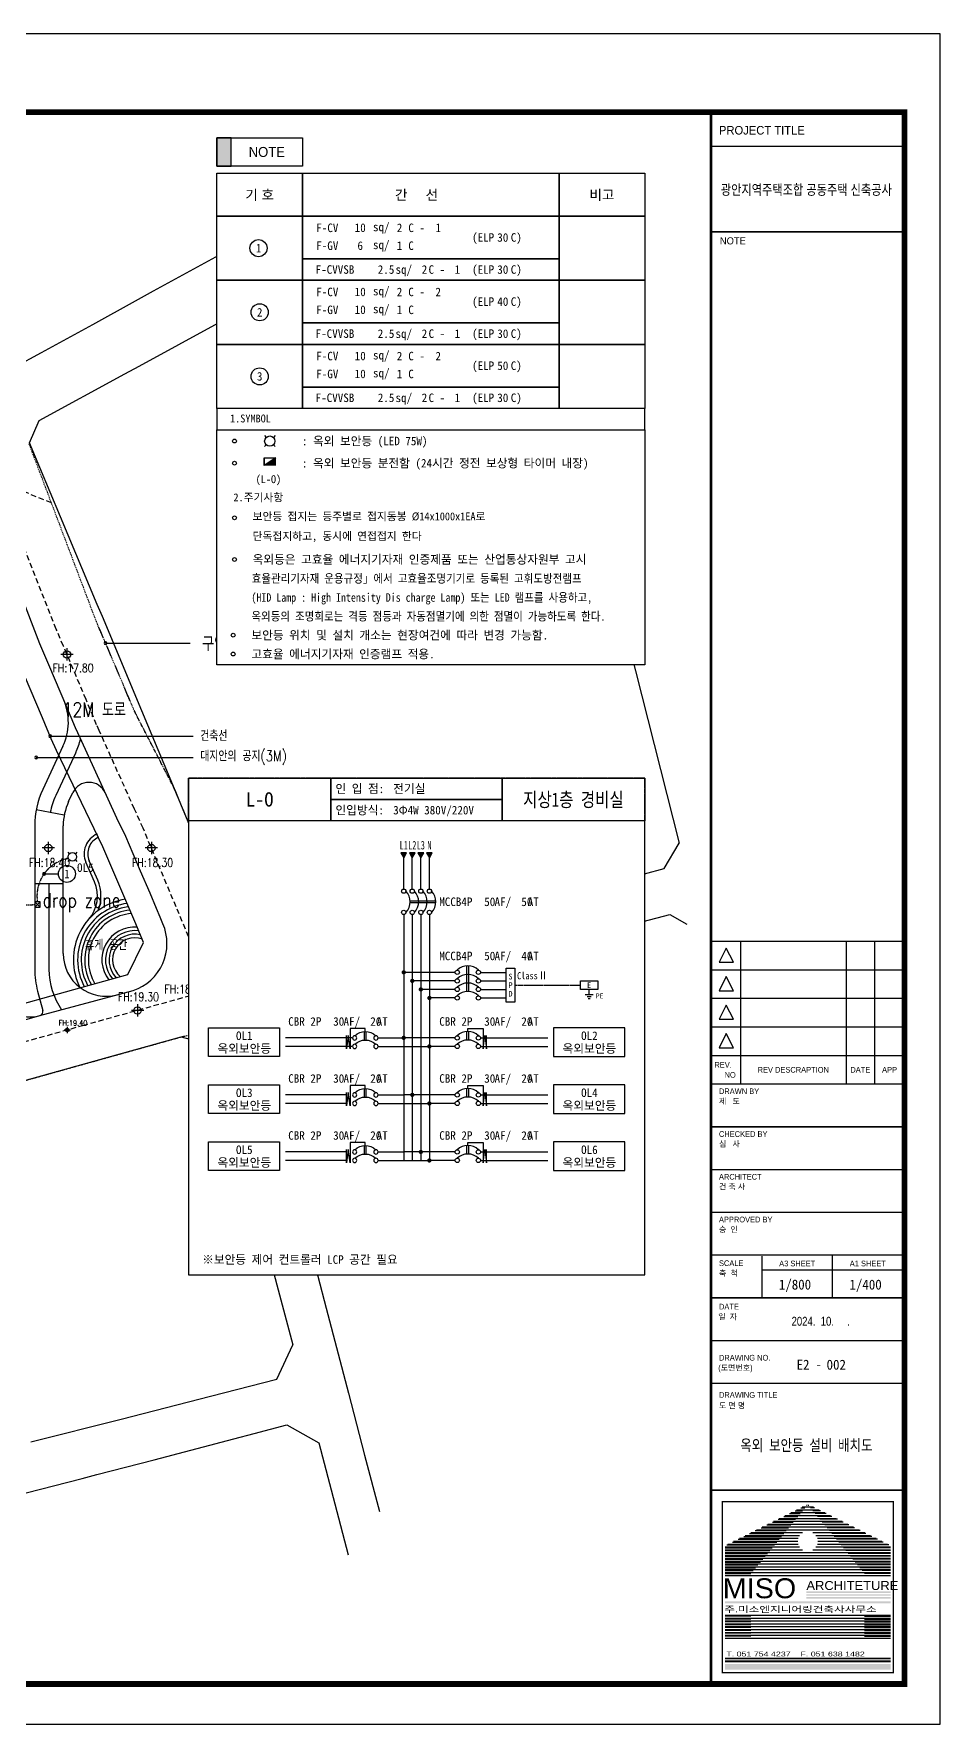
# Model space of a CAD drawing. Header units: millimetres. Extents: x 1145859089 to 1147511753, y -1047484727 to -1047247487.
# Drawn here: x 1146393049 to 1146520155, y -1047484727 to -1047247487 of the extents above; entities that cross this region are included whole.
import ezdxf
from ezdxf.enums import TextEntityAlignment as Align
from ezdxf.xclip import XClip

# ---------------------------------------------------------------- set-up
doc = ezdxf.new("R2010")
doc.units = ezdxf.units.MM
doc.header["$LTSCALE"] = 100
doc.header["$MEASUREMENT"] = 0
doc.header["$XCLIPFRAME"] = 2
doc.set_wipeout_variables(frame=1)
for name, pattern in [('CENTERX2', [4, 2.5, -0.5, 0.5, -0.5]), ('DASHEDX2', [1.5, 1, -0.5]), ('단지배치도$0$HID', [2.3, 1.5, -0.8]), ('단지배치도$0$PHANTOM', [2.5, 1.25, -0.25, 0.25, -0.25, 0.25, -0.25])]:
    doc.linetypes.add(name, pattern=pattern)
doc.layers.get('0').update_dxf_attribs({"linetype": 'CONTINUOUS'})
doc.layers.get('Defpoints').update_dxf_attribs({"linetype": 'CONTINUOUS'})
for name, color, linetype in [('0-BLOCK', 2, 'CONTINUOUS'), ('0-T(틀)', 161, 'CONTINUOUS'), ('01-전등등기구', 2, 'CONTINUOUS'), ('1-DONUT', 7, 'CONTINUOUS'), ('1-PNL', 7, 'CONTINUOUS'), ('1-결선도', 7, 'CONTINUOUS'), ('1-부하이름', 7, 'CONTINUOUS'), ('1-전등', 2, 'CONTINUOUS'), ('1-차단기', 7, 'CONTINUOUS'), ('L-지중매입', 3, 'CENTERX2'), ('NOTE', 7, 'CONTINUOUS'), ('SHEET', 7, 'CONTINUOUS'), ('SHEET$0$9', 9, 'CONTINUOUS'), ('SHEET$0$BDR', 4, 'CONTINUOUS'), ('SHEET$0$sheet', 3, 'CONTINUOUS'), ('SHEET$0$TEXT2-제목', 2, 'CONTINUOUS'), ('TEXT', 7, 'CONTINUOUS'), ('TEXT-기호', 2, 'CONTINUOUS'), ('XREF', 135, 'CONTINUOUS'), ('단지배치도$0$S240910', 33, 'CONTINUOUS'), ('단지배치도$0$W240910', 135, 'CONTINUOUS'), ('옥외외등', 2, 'CONTINUOUS')]:
    doc.layers.add(name, color=color, linetype=linetype)
doc.styles.add('SHEET$0$HGTXT', font='Expo M.ttf', dxfattribs={"width": 0.8})
doc.styles.add('SHEET$0$HY울릉도M', font='h2wulm.TTF')
doc.styles.add('SHEET$0$돋움체', font='DotumChe.ttf')
doc.styles.add('단지배치도$0$WS1', font='romans.shx', dxfattribs={"width": 0.8, "bigfont": 'whgtxt.shx'})
doc.styles.add('돋움체', font='DotumChe.ttf')
doc.styles.add('세종기술단', font='H2HDRM_1.TTF')

# ---------------------------------------------------------------- blocks, each defined once
blk = doc.blocks.new('단지배치도$0$zw$9902')
at = {"layer": '단지배치도$0$W240910', "ltscale": 10}
for p, q in [((159658, 97937), (154170, 94921)), ((154170, 94921), (151387, 93393)), ((151387, 93393), (141121, 87751)), ((151796, 84126), (164680, 91144)), ((164680, 91144), (167164, 92496)), ((138591, 86360), (132587, 83061)), ((141121, 87751), (138591, 86360)), ((132587, 83061), (125410, 79117)), ((139163, 77245), (150285, 83304)), ((150285, 83304), (151796, 84126)), ((125410, 79117), (121629, 77039)), ((125114, 69594), (137154, 76151)), ((137154, 76151), (139163, 77245)), ((123752, 66477), (125114, 69594)), ((128109, 56093), (123752, 66477)), ((133278, 43773), (128109, 56093)), ((205232, 48348), (214866, 10284)), ((133987, 42084), (133278, 43773)), ((139532, 28868), (133987, 42084)), ((144103, 17904), (139532, 28868)), ((130277, 23040), (127440, 16966)), ((145327, 14970), (144103, 17904)), ((150012, 3735), (145327, 14970)), ((212776, 6737), (214866, 10284)), ((201737, 3737), (212776, 6737)), ((126500, 4610), (126500, -7410)), ((154058, -5966), (150012, 3735)), ((190157, 589), (201737, 3737)), ((180459, -2047), (190157, 589)), ((201466, -2884), (213591, 262)), ((213591, 262), (215966, -1099)), ((171489, -4484), (180459, -2047)), ((163163, -6747), (171489, -4484)), ((186945, -6652), (201466, -2884)), ((154058, -5966), (157415, -8310)), ((157415, -8310), (163163, -6747)), ((184739, -7224), (186945, -6652)), ((169970, -11056), (184739, -7224)), ((157687, -14243), (169970, -11056)), ((157687, -14243), (155696, -17928)), ((132794, -20316), (145040, -16895)), ((145040, -16895), (149593, -18106)), ((149593, -18106), (152205, -27980)), ((155696, -17928), (157427, -24554)), ((117342, -24634), (132794, -20316)), ((157427, -24554), (160575, -36601)), ((152205, -27980), (155453, -40258)), ((160575, -36601), (163027, -45985)), ((155453, -40258), (158472, -51673)), ((163027, -45985), (165379, -54987)), ((158472, -51673), (160700, -60094)), ((165379, -54987), (168494, -66910)), ((158462, -64950), (160700, -60094)), ((149161, -67323), (158462, -64950)), ((136632, -70546), (149161, -67323)), ((168494, -66910), (170765, -75604)), ((123949, -73726), (136632, -70546)), ((141261, -76259), (152443, -73294)), ((152443, -73294), (155284, -72541)), ((155284, -72541), (159865, -71327)), ((159865, -71327), (164363, -73863)), ((164363, -73863), (166580, -82418)), ((170765, -75604), (172835, -83528)), ((133220, -78330), (141261, -76259)), ((123319, -80882), (131157, -78862)), ((131157, -78862), (133220, -78330)), ((166580, -82418), (168439, -89593))]:
    blk.add_line(p, q, dxfattribs=at)
at = {"layer": '단지배치도$0$W240910', "linetype": '단지배치도$0$HID', "ltscale": 5}
for p, q in [((127521, 40333), (114137, 74135)), ((126846, 58038), (102209, 68150)), ((128523, 37963), (127521, 40333)), ((131699, 30453), (128523, 37963)), ((133175, 26911), (131699, 30453)), ((133550, 26083), (133175, 26911)), ((138483, 15078), (133550, 26083)), ((139694, 12384), (138483, 15078)), ((144335, 1358), (139694, 12384)), ((151398, -15562), (144335, 1358)), ((157402, -8030), (131383, -15288)), ((131383, -15288), (115945, -19601))]:
    blk.add_line(p, q, dxfattribs=at)
at = {"layer": '단지배치도$0$W240910', "linetype": '단지배치도$0$PHANTOM'}
for p, q in [((133141, 41400), (123689, 66384)), ((136893, 32604), (133141, 41400)), ((138059, 29782), (136893, 32604)), ((138621, 28547), (138059, 29782)), ((144130, 17840), (138621, 28547)), ((145327, 14970), (144130, 17840)), ((150012, 3735), (145327, 14970)), ((154057, -5966), (150012, 3735)), ((157687, -14243), (154057, -5966)), ((145040, -16895), (157687, -14243)), ((132794, -20316), (145040, -16895)), ((117342, -24634), (132794, -20316))]:
    blk.add_line(p, q, dxfattribs=at)
at = {"layer": '단지배치도$0$W240910'}
for p, q in [((125221, 38260), (119776, 52409)), ((126476, 35308), (125221, 38260)), ((134411, 38357), (146286, 38357)), ((129880, 36780), (128166, 36780)), ((129023, 37638), (129023, 35923)), ((125604, 27896), (123059, 33842)), ((129020, 29371), (126476, 35308)), ((130216, 26456), (129020, 29371)), ((126818, 24954), (125604, 27896)), ((130850, 25064), (130216, 26456)), ((128465, 23887), (125628, 17812)), ((126678, 25294), (146713, 25294)), ((127569, 23298), (126818, 24954)), ((136018, 13796), (130850, 25064)), ((124716, 22325), (146713, 22307)), ((132837, 12316), (127569, 23298)), ((129252, 16119), (129842, 17384)), ((128642, 14234), (124713, 14984)), ((124500, 12734), (124500, -7410)), ((128500, -5207), (128500, 12734)), ((134062, 9798), (132837, 12316)), ((137269, 11232), (136018, 13796)), ((127264, 9617), (125549, 9617)), ((126407, 10474), (126407, 8760)), ((133254, 11574), (133301, 11594)), ((133451, 11114), (133498, 11135)), ((138659, -1019), (134062, 9798)), ((139344, 6384), (137269, 11232)), ((141716, 9617), (140002, 9617)), ((140859, 10474), (140859, 8760)), ((132877, 4887), (131685, 7615)), ((133335, 5087), (132143, 7815)), ((140678, 3264), (139344, 6384)), ((124500, 4610), (128500, 4610)), ((141584, 1103), (140678, 3264)), ((142084, -89), (141584, 1103)), ((139758, -3643), (138659, -1019)), ((142479, -1007), (142084, -89)), ((137569, -8146), (139758, -3643)), ((129972, -10260), (137569, -8146)), ((149208, -9458), (149208, -11173)), ((114548, -14567), (129972, -10260)), ((124901, -10485), (125619, -13193)), ((125238, -13913), (138326, -10391)), ((150065, -10316), (148351, -10316)), ((139782, -13184), (138067, -13184)), ((138925, -12327), (138925, -14042))]:
    blk.add_line(p, q, dxfattribs=at)
at = {"layer": '단지배치도$0$W240910', "linetype": 'Continuous', "ltscale": 0.2}
blk.add_line((107224, -18911), (125408, -13861), dxfattribs=at)
at = {"layer": '단지배치도$0$W240910', "ltscale": 5}
for p, q in [((129495, -15935), (128638, -15935)), ((129495, -15935), (128638, -15935)), ((129067, -15506), (129067, -16364)), ((129067, -15506), (129067, -16364))]:
    blk.add_line(p, q, dxfattribs=at)
at = {"layer": '단지배치도$0$W240910'}
for centre in [(129023, 36780), (126407, 9617), (140859, 9617), (149208, -10316), (138925, -13184)]:
    blk.add_circle(centre, 514, dxfattribs=at)
at = {"layer": '단지배치도$0$W240910', "ltscale": 5}
blk.add_circle((129067, -15935), 257, dxfattribs=at)
blk.add_circle((129067, -15935), 257, dxfattribs=at)
at = {"layer": '단지배치도$0$W240910'}
for centre, radius, start, end in [((134411, 38357), 188, 0, 180), ((134411, 38357), 188, 180, 0), ((121216, 27272), 8000, 334.96337, 23.14088), ((126678, 25294), 188, 360, 180), ((126678, 25294), 188, 180, 360), ((124716, 22325), 188, 0, 180), ((124716, 22325), 188, 180, 0), ((136500, 12734), 12000, 154.96337, 180.00034), ((132107, 16326), 2500, 24.63458, 154.96337), ((136500, 12734), 8000, 154.96337, 180.00034), ((134434, 8816), 3000, 113.1655, 203.60244), ((134434, 8816), 2500, 113.1655, 203.60244), ((128295, 2885), 5000, 318.73238, 23.60244), ((128295, 2885), 5500, 337.96579, 23.60244), ((138518, -6086), 8600, 98.62496, 207.15764), ((138518, -6086), 8000, 97.50866, 208.04168), ((138518, -6086), 7500, 97.50866, 208.88926), ((138518, -6086), 7000, 95.26815, 209.86159), ((138518, -6086), 6500, 93.87579, 210.98878), ((138518, -6086), 4600, 85.55532, 217.64584), ((138518, -6086), 4100, 81.81848, 220.51265), ((136048, -3772), 7000, 288.99258, 23.26247), ((138518, -6086), 3600, 76.81174, 224.27719), ((138518, -6086), 3100, 69.63432, 229.47857), ((134500, -5207), 6000, 180.00034, 285.06204), ((123818, -8115, 0), 5968, 189.40247, 283.88345), ((136500, -7410), 12000, 180.00034, 194.84979), ((125039, -13347), 600, 290.60531, 14.84979)]:
    blk.add_arc(centre, radius, start, end, dxfattribs=at)
at = {"layer": '단지배치도$0$W240910', "ltscale": 10}
for centre, start, end in [((121216, 27272), 334.96337, 346.2327), ((136500, 12734), 154.96337, 169.1936), ((136500, -7410), 180.00034, 214.64595)]:
    blk.add_arc(centre, 10000, start, end, dxfattribs=at)
at = {"layer": '단지배치도$0$S240910', "style": '단지배치도$0$WS1', "width": 0.8}
for s, p in [('구역 경계선', (152762, 37281)), ('12M 도로', (132866, 28023)), ('drop zone', (131055, 1286))]:
    blk.add_text(s, height=2000, dxfattribs=at).set_placement(p, align=Align.CENTER)
for s, height, p in [('FH:17.80', 1200, (126995, 34282)), ('FH:18.40', 1200, (123703, 6967)), ('FH:18.30', 1200, (138156, 6967)), ('휴게 공간', 1500, (131577, -4734)), ('FH:19.30', 1200, (136166, -11875)), ('FH:18.20', 1200, (142696, -10787))]:
    blk.add_text(s, height=height, dxfattribs=at).set_placement(p)
for s, p in [('건축선', (147716, 24626)), ('대지안의 공지(3M)', (147719, 21791))]:
    blk.add_text(s, height=1500, rotation=360, dxfattribs=at).set_placement(p)
at = {"layer": '단지배치도$0$S240910', "ltscale": 5, "style": '단지배치도$0$WS1', "width": 0.8}
blk.add_text('FH:19.40', height=750, dxfattribs=at).set_placement((127874, -15318, 0))
blk = doc.blocks.new('단지배치도')
blk.add_blockref('단지배치도$0$zw$9902', (141034, 142437))
blk = doc.blocks.new('zw$10EE')
at = {"style": 'SHEET$0$돋움체'}
blk.add_text('- ', height=3.111, dxfattribs=at).set_placement((-31.07, 5.11))
blk = doc.blocks.new('SHEET$0$zw$653F')
at = {"layer": 'SHEET$0$9'}
h = blk.add_hatch(color=256, dxfattribs=at)
edge = h.paths.add_edge_path()
edge.add_ellipse((779.92, -516), major_axis=(0.01, 0), ratio=1, start_angle=0, end_angle=360)
at = {"layer": 'SHEET$0$sheet'}
h = blk.add_hatch(color=256, dxfattribs=at)
h.paths.add_polyline_path([(779.46, -546.52), (779.46, -547.02), (808.92, -547.02), (808.92, -546.52)])
h.paths.add_polyline_path([(779.46, -547.52), (779.46, -548.02), (808.92, -548.02), (808.92, -547.52)])
h.paths.add_polyline_path([(779.46, -548.52), (779.46, -549.02), (808.92, -549.02), (808.92, -548.52)])
h.paths.add_polyline_path([(750.92, -549.99), (750.92, -550.7), (808.92, -550.7), (808.92, -549.99)])
blk.add_hatch(color=256, dxfattribs=at).paths.add_polyline_path([(750.92, -572), (750.92, -574), (808.92, -574), (808.92, -572)])
at = {"layer": 'Defpoints', "color": 0}
blk.add_lwpolyline([(826.33, 0), (0, 0), (0, -593.1), (826.33, -593.1)], close=True, dxfattribs=at)
at = {"layer": 'SHEET$0$9'}
for p, q in [((769.52, -521.2), (775.64, -521.2)), ((789.92, -521), (769.92, -521)), ((771.52, -520.2), (776.46, -520.2)), ((787.92, -520), (771.92, -520)), ((773.52, -519.2), (777.28, -519.2)), ((785.92, -519), (773.92, -519)), ((775.52, -518.2), (778.1, -518.2)), ((783.92, -518), (775.92, -518)), ((783.92, -518), (775.92, -518)), ((777.52, -517.2), (778.93, -517.2)), ((781.92, -517), (777.92, -517)), ((779.52, -516.2), (779.75, -516.2)), ((779.92, -516), (779.92, -516)), ((779.92, -516), (779.92, -516)), ((780.08, -516.2), (780.32, -516.2)), ((782.32, -517.2), (780.9, -517.2)), ((784.32, -518.2), (781.73, -518.2)), ((786.32, -519.2), (782.55, -519.2)), ((788.32, -520.2), (783.37, -520.2)), ((790.32, -521.2), (784.2, -521.2)), ((757.52, -527.2), (770.7, -527.2)), ((777.04, -527), (757.92, -527)), ((759.52, -526.2), (771.52, -526.2)), ((778.11, -526), (759.92, -526)), ((761.52, -525.2), (772.34, -525.2)), ((797.92, -525), (761.92, -525)), ((763.52, -524.2), (773.17, -524.2)), ((795.92, -524), (763.92, -524)), ((765.52, -523.2), (773.99, -523.2)), ((793.92, -523), (765.92, -523)), ((767.52, -522.2), (774.81, -522.2)), ((791.92, -522), (767.92, -522)), ((799.92, -526), (781.72, -526)), ((801.92, -527), (782.79, -527)), ((792.32, -522.2), (785.02, -522.2)), ((794.32, -523.2), (785.84, -523.2)), ((796.32, -524.2), (786.67, -524.2)), ((798.32, -525.2), (787.49, -525.2)), ((800.32, -526.2), (788.31, -526.2)), ((802.32, -527.2), (789.14, -527.2)), ((777.04, -531), (750.92, -531)), ((750.92, -531.2), (767.4, -531.2)), ((778.11, -532), (750.92, -532)), ((750.92, -532.2), (766.58, -532.2)), ((808.92, -533), (750.92, -533)), ((750.92, -533.2), (765.76, -533.2)), ((751.52, -530.2), (768.23, -530.2)), ((776.56, -530), (751.92, -530)), ((753.52, -529.2), (769.05, -529.2)), ((776.42, -529), (753.92, -529)), ((755.52, -528.2), (769.87, -528.2)), ((776.56, -528), (755.92, -528)), ((808.92, -532), (781.72, -532)), ((808.92, -531), (782.79, -531)), ((803.92, -528), (783.27, -528)), ((807.92, -530), (783.27, -530)), ((805.92, -529), (783.42, -529)), ((804.32, -528.2), (789.96, -528.2)), ((806.32, -529.2), (790.78, -529.2)), ((808.32, -530.2), (791.61, -530.2)), ((808.92, -531.2), (792.43, -531.2)), ((808.92, -532.2), (793.25, -532.2)), ((808.92, -533.2), (794.08, -533.2)), ((808.92, -534), (750.92, -534)), ((750.92, -534.2), (764.93, -534.2)), ((808.92, -535), (750.92, -535)), ((750.92, -535.2), (764.11, -535.2)), ((808.92, -536), (750.92, -536)), ((750.92, -536.2), (763.29, -536.2)), ((808.92, -537), (750.92, -537)), ((750.92, -537.2), (762.46, -537.2)), ((808.92, -538), (750.92, -538)), ((750.92, -538.2), (761.64, -538.2)), ((808.92, -539), (750.92, -539)), ((750.92, -539.2), (760.82, -539.2)), ((808.92, -534.2), (794.9, -534.2)), ((808.92, -535.2), (795.72, -535.2)), ((808.92, -536.2), (796.55, -536.2)), ((808.92, -537.2), (797.37, -537.2)), ((808.92, -538.2), (798.19, -538.2)), ((808.92, -539.2), (799.02, -539.2)), ((808.92, -540), (750.92, -540)), ((750.92, -540.2), (759.99, -540.2)), ((808.92, -541), (750.92, -541)), ((808.92, -540.2), (799.84, -540.2)), ((808.92, -555), (750.92, -555)), ((759.99, -555.2), (750.92, -555.2)), ((808.92, -556), (750.92, -556)), ((759.99, -556.2), (750.92, -556.2)), ((808.92, -557), (750.92, -557)), ((759.99, -557.2), (750.92, -557.2)), ((799.84, -555.2), (808.92, -555.2)), ((799.84, -556.2), (808.92, -556.2)), ((799.84, -557.2), (808.92, -557.2)), ((808.92, -558), (750.92, -558)), ((759.99, -558.2), (750.92, -558.2)), ((808.92, -559), (750.92, -559)), ((759.99, -559.2), (750.92, -559.2)), ((808.92, -560), (750.92, -560)), ((759.99, -560.2), (750.92, -560.2)), ((808.92, -561), (750.92, -561)), ((759.99, -561.2), (750.92, -561.2)), ((808.92, -562), (750.92, -562)), ((759.99, -562.2), (750.92, -562.2)), ((808.92, -563), (750.92, -563)), ((799.84, -558.2), (808.92, -558.2)), ((799.84, -559.2), (808.92, -559.2)), ((799.84, -560.2), (808.92, -560.2)), ((799.84, -561.2), (808.92, -561.2)), ((799.84, -562.2), (808.92, -562.2)), ((808.92, -570), (750.92, -570)), ((808.92, -570.2), (750.92, -570.2)), ((808.92, -571), (750.92, -571)), ((808.92, -571.2), (750.92, -571.2))]:
    blk.add_line(p, q, dxfattribs=at)
blk.add_circle((779.92, -516), 0.01, dxfattribs=at)
at = {"layer": 'SHEET$0$sheet', "color": 4}
for p, q in [((813.33, -318.5), (746, -318.5)), ((756.33, -318.5), (756.33, -368.5)), ((793.33, -318.5), (793.33, -368.5)), ((803.33, -318.5), (803.33, -368.5)), ((813.33, -328.5), (746, -328.5)), ((813.33, -338.5), (746, -338.5)), ((813.33, -348.5), (746, -348.5))]:
    blk.add_line(p, q, dxfattribs=at)
at = {"layer": 'SHEET$0$sheet'}
for p, q in [((788.58, -443.5), (788.58, -428.5)), ((763.83, -433.66), (813.83, -433.66)), ((808.92, -555), (750.92, -555)), ((808.92, -556), (750.92, -556)), ((808.92, -557), (750.92, -557)), ((808.92, -558), (750.92, -558)), ((808.92, -559), (750.92, -559)), ((808.92, -560), (750.92, -560)), ((808.92, -561), (750.92, -561)), ((808.92, -570), (750.92, -570)), ((808.92, -571), (750.92, -571))]:
    blk.add_line(p, q, dxfattribs=at)
for points, const_width in [([(27.5, -27.5), (813.83, -27.5), (813.83, -579), (27.5, -579)], 2), ([(809.92, -575), (749.92, -575), (749.92, -515), (809.92, -515)], 0.5)]:
    blk.add_lwpolyline(points, close=True, dxfattribs=dict(at, const_width=const_width))
for points, const_width in [([(746, -27.5), (746, -578.5)], 1), ([(746, -39.5), (813.83, -39.5)], 0.5), ([(746, -69.5), (813.83, -69.5)], 0.5), ([(746, -358.5), (813.83, -358.5)], 0.5), ([(746, -368.5), (813.83, -368.5)], 0.5), ([(746, -383.5), (813.83, -383.5)], 0.5), ([(746, -398.5), (813.83, -398.5)], 0.5), ([(746, -413.5), (813.83, -413.5)], 0.5), ([(746, -428.5), (813.83, -428.5)], 0.5), ([(763.83, -428.83), (763.83, -443.5)], 0.5), ([(746, -443.5), (813.83, -443.5)], 0.5), ([(746, -458.5), (813.83, -458.5)], 0.5), ([(746, -473.5), (813.83, -473.5)], 0.5), ([(746, -511), (813.83, -511)], 0.5)]:
    blk.add_lwpolyline(points, dxfattribs=dict(at, const_width=const_width))
at = {"layer": 'SHEET$0$sheet', "color": 4}
for points in [[(748.83, -325.77), (753.83, -325.77), (751.33, -320.77)], [(748.83, -335.77), (753.83, -335.77), (751.33, -330.77)], [(748.83, -345.77), (753.83, -345.77), (751.33, -340.77)], [(748.83, -355.77), (753.83, -355.77), (751.33, -350.77)]]:
    blk.add_lwpolyline(points, close=True, dxfattribs=at)
blk.add_blockref('zw$10EE', (813.83, -473.5))
at = {"layer": 'SHEET$0$sheet', "style": 'SHEET$0$HY울릉도M'}
for s, height, width, p in [('PROJECT TITLE', 3, 1, (748.77, -35.34)), ('NOTE', 2.5, 1, (749.11, -73.9)), ('REV.', 2, 1, (747.18, -362.77)), ('NO', 2, 1, (750.74, -366.28)), ('제   도', 2, 1, (748.78, -375.5)), ('DRAWN BY', 2, 1, (748.78, -372.03)), ('CHECKED BY', 2, 1, (748.78, -387.03)), ('심   사', 2, 1, (748.78, -390.5)), ('ARCHITECT', 2, 1, (748.78, -402.03)), ('건 축 사', 2, 1, (748.78, -405.5)), ('APPROVED BY', 2, 1, (748.78, -417.03)), ('승  인', 2, 1, (748.78, -420.5)), ('SCALE', 2, 1, (748.78, -432.36)), ('축  척', 2, 1, (748.78, -435.83)), ('일  자', 2, 1, (748.53, -451.13)), ('DATE', 2, 1, (748.78, -447.6)), ('(도면번호)', 2, 1, (748.53, -469.06)), ('DRAWING NO.', 2, 1, (748.78, -465.52)), ('도 면 명', 2, 1, (748.78, -482.31)), ('DRAWING TITLE', 2, 1, (748.79, -478.58)), ('MISO', 7, 1.1, (750.11, -548.91)), ('ARCHITETURE', 3.15, 1.1, (779.44, -546.01)), ('주.미소엔지니어링건축사사무소', 2.1293, 1.4, (750.64, -553.87)), ('T. 051 754 4237    F. 051 638 1482', 1.6904, 1.4, (751.36, -569.33))]:
    blk.add_text(s, height=height, dxfattribs=dict(at, width=width)).set_placement(p)
at = {"layer": 'SHEET$0$sheet', "style": 'SHEET$0$HY울릉도M', "width": 1}
for s, p in [('REV DESCRAPTION', (774.83, -364.49)), ('DATE', (798.33, -364.49)), ('APP', (808.58, -364.49)), ('A3 SHEET', (776.21, -432.46)), ('A1 SHEET', (800.96, -432.46))]:
    blk.add_text(s, height=2, dxfattribs=at).set_placement(p, align=Align.CENTER)
at = {"layer": 'SHEET$0$TEXT2-제목', "color": 7, "style": 'SHEET$0$HGTXT', "width": 0.8}
for s, height, p in [('광안지역주택조합 공동주택 신축공사', 3.6, (749.43, -56.5)), ('2024.  10.     .', 3.125, (774.23, -453.29))]:
    blk.add_text(s, height=height, dxfattribs=at).set_placement(p)
blk = doc.blocks.new('SHEET$0$미소건축시트')
blk.add_blockref('SHEET$0$zw$653F', (0, 593.1))
blk = doc.blocks.new('SHEET')
at = {"layer": 'SHEET$0$BDR', "xscale": 100, "yscale": 100, "zscale": 100}
blk.add_blockref('SHEET$0$미소건축시트', (1200122, -1758265), dxfattribs=at)
blk = doc.blocks.new('A$C13D61CD0')
at = {"layer": '1-전등', "linetype": 'Continuous', "ltscale": 2}
for p, q in [((0, 3.18), (0.53, 2.65)), ((0.53, 0.53), (0, 0)), ((3.18, 3.18), (2.65, 2.65)), ((2.65, 0.53), (3.18, 0))]:
    blk.add_line(p, q, dxfattribs=at)
at = {"layer": '1-전등'}
blk.add_circle((1.59, 1.59), 1.5, dxfattribs=at)
blk = doc.blocks.new('zw$D532')
blk.add_wipeout([(-75000, 81250), (-60000, 81250), (-60000, 75000), (0, 75000), (0, -11250), (-75000, -11250)]).dxf.layer = '0-T(틀)'
at = {"layer": '0-T(틀)', "linetype": 'Continuous', "ltscale": 2}
blk.add_hatch(color=256, dxfattribs=at).paths.add_polyline_path([(-75000, 81250), (-75000, 76250), (-72500, 76250), (-72500, 81250)])
at = {"layer": '1-PNL'}
h = blk.add_hatch(color=256, dxfattribs=at)
edge = h.paths.add_edge_path()
edge.add_line((-64646, 25102), (-64646, 23718))
edge.add_line((-64646, 23718), (-66723, 23718))
edge.add_line((-66723, 23718), (-64646, 25102))
for p, q in [((-66723, 25102, 0), (-66723, 23718, 0)), ((-66723, 23718, 0), (-66723, 25102, 0)), ((-66723, 25102, 0), (-64646, 25102, 0))]:
    blk.add_line(p, q)
at = {"layer": '0-T(틀)', "linetype": 'Continuous', "ltscale": 2}
for points in [[(-75000, 81250), (-60000, 81250), (-60000, 76250), (-75000, 76250)], [(-72500, 81250), (-75000, 81250), (-75000, 76250), (-72500, 76250)], [(-75000, 75000), (-60000, 75000), (-60000, 67500), (-75000, 67500)], [(-60000, 75000), (-15000, 75000), (-15000, 67500), (-60000, 67500)], [(-15000, 75000), (0, 75000), (0, 67500), (-15000, 67500)], [(-75000, 67500), (-60000, 67500), (-60000, 56250), (-75000, 56250)], [(-60000, 67500), (-15000, 67500), (-15000, 60000), (-60000, 60000)], [(-15000, 67500), (0, 67500), (0, 56250), (-15000, 56250)], [(-60000, 60000), (-15000, 60000), (-15000, 56250), (-60000, 56250)], [(-75000, 56250), (-60000, 56250), (-60000, 45000), (-75000, 45000)], [(-60000, 56250), (-15000, 56250), (-15000, 48750), (-60000, 48750)], [(-15000, 56250), (0, 56250), (0, 45000), (-15000, 45000)], [(-60000, 48750), (-15000, 48750), (-15000, 45000), (-60000, 45000)], [(-75000, 45000), (-60000, 45000), (-60000, 33750), (-75000, 33750)], [(-60000, 45000), (-15000, 45000), (-15000, 37500), (-60000, 37500)], [(-15000, 45000), (0, 45000), (0, 33750), (-15000, 33750)], [(-60000, 37500), (-15000, 37500), (-15000, 33750), (-60000, 33750)], [(-75000, 30000), (0, 30000), (0, 33750), (-75000, 33750)], [(-75000, 30000), (0, 30000), (0, -11250), (-75000, -11250)]]:
    blk.add_lwpolyline(points, close=True, dxfattribs=at)
at = {"layer": '1-PNL'}
blk.add_line((-64646, 25102, 0), (-66723, 23718, 0), dxfattribs=at)
at = {"layer": 'NOTE'}
for centre in [(-71907, 28032), (-71907, 24148), (-71907, 14565), (-71907, 7261), (-72160, -6017), (-72160, -9329)]:
    blk.add_circle(centre, 333, dxfattribs=at)
at = {"layer": 'TEXT-기호', "color": 6}
for centre in [(-67700, 61875), (-67500, 50625), (-67500, 39375)]:
    blk.add_circle(centre, 1500, dxfattribs=at)
at = {"layer": '옥외외등', "xscale": 600, "yscale": 600, "zscale": 600}
blk.add_blockref('A$C13D61CD0', (-66684, 27077), dxfattribs=at)
at = {"layer": 'NOTE', "style": '돋움체'}
for s, p in [(': 옥외 보안등 (LED 75W)', (-60101, 28032)), (': 옥외 보안등 분전함 (24시간 정전 보상형 타이머 내장)', (-60101, 24148)), ('옥외등은 고효율 에너지기자재 인증제품 또는 산업통상자원부 고시', (-68739, 7261)), ('보안등 위치 및 설치 개소는 현장여건에 따라 변경 가능함.', (-68942, -6029)), ('고효율 에너지기자재 인증램프 적용.', (-68942, -9340))]:
    blk.add_text(s, height=1500, dxfattribs=at).set_placement(p, align=Align.MIDDLE_LEFT)
at = {"layer": 'NOTE', "style": '돋움체', "width": 0.9}
for s, p in [('효율관리기자재 운용규정」에서 고효율조명기기로 등록된 고휘도방전램프', (-68904, 3927)), ('(HID Lamp : High Intensity Dis charge Lamp) 또는 LED 램프를 사용하고,', (-68954, 594)), ('옥외등의 조명회로는 격등 점등과 자동점멸기에 의한 점멸이 가능하도록 한다.', (-68954, -2717))]:
    blk.add_text(s, height=1500, dxfattribs=at).set_placement(p, align=Align.MIDDLE_LEFT)
at = {"layer": 'TEXT'}
for s, height, style, p in [('NOTE', 1750, '세종기술단', (-66250, 78750, 0)), ('기 호', 1750, '세종기술단', (-67500, 71250, 0)), ('간     선', 1750, '세종기술단', (-40000, 71250, 0)), ('비고', 1750, '세종기술단', (-7500, 71250, 0)), ('F-CV', 1500, '돋움체', (-55648, 65443, 0)), ('sq/', 1500, '돋움체', (-46190, 65443, 0)), ('C -', 1500, '돋움체', (-39997, 65443, 0)), ('F-GV', 1500, '돋움체', (-55648, 62304, 0)), ('sq/', 1500, '돋움체', (-46190, 62304, 0)), ('C  ', 1500, '돋움체', (-39997, 62304, 0)), ('F-CV', 1500, '돋움체', (-55648, 54193, 0)), ('sq/', 1500, '돋움체', (-46190, 54193, 0)), ('C -', 1500, '돋움체', (-39997, 54193, 0)), ('F-GV', 1500, '돋움체', (-55648, 51054, 0)), ('sq/', 1500, '돋움체', (-46190, 51054, 0)), ('C  ', 1500, '돋움체', (-39997, 51054, 0)), ('F-CV', 1500, '돋움체', (-55648, 42943, 0)), ('sq/', 1500, '돋움체', (-46190, 42943, 0)), ('C -', 1500, '돋움체', (-39997, 42943, 0)), ('F-GV', 1500, '돋움체', (-55648, 39804, 0)), ('sq/', 1500, '돋움체', (-46190, 39804, 0)), ('C  ', 1500, '돋움체', (-39997, 39804, 0))]:
    blk.add_text(s, height=height, dxfattribs=dict(at, style=style)).set_placement(p, align=Align.MIDDLE)
at = {"layer": 'TEXT', "color": 2, "style": '돋움체'}
for s, p in [('10', (-49876, 65443, 0)), ('2', (-42988, 65443, 0)), ('1', (-36204, 65443, 0)), ('6', (-49876, 62304, 0)), ('1', (-42988, 62304, 0)), ('10', (-49876, 54193, 0)), ('2', (-42988, 54193, 0)), ('2', (-36204, 54193, 0)), ('10', (-49876, 51054, 0)), ('1', (-42988, 51054, 0)), ('10', (-49876, 42943, 0)), ('2', (-42988, 42943, 0)), ('2', (-36204, 42943, 0)), ('10', (-49876, 39804, 0)), ('1', (-42988, 39804, 0))]:
    blk.add_text(s, height=1500, dxfattribs=at).set_placement(p, align=Align.MIDDLE)
at = {"layer": 'TEXT', "style": '돋움체'}
for p in [(-21547, 63750, 0), (-21547, 58125, 0), (-21547, 52500, 0), (-21547, 46875, 0), (-21547, 41250, 0), (-21547, 35625, 0)]:
    blk.add_text('(ELP   C)', height=1500, dxfattribs=at).set_placement(p, align=Align.MIDDLE_RIGHT)
at = {"layer": 'TEXT', "color": 2, "style": '돋움체'}
for s, p in [('30', (-23909, 63750, 0)), ('2.5', (-43893, 58125)), ('2', (-38136, 58125)), ('1', (-32342, 58125)), ('30', (-23909, 58125, 0)), ('40', (-23909, 52500, 0)), ('2.5', (-43893, 46875)), ('2', (-38136, 46875)), ('1', (-32342, 46875)), ('30', (-23909, 46875, 0)), ('50', (-23909, 41250, 0)), ('2.5', (-43893, 35625)), ('2', (-38136, 35625)), ('1', (-32342, 35625)), ('30', (-23909, 35625, 0))]:
    blk.add_text(s, height=1500, dxfattribs=at).set_placement(p, align=Align.MIDDLE_RIGHT)
at = {"layer": 'TEXT', "style": '돋움체'}
for s, height, p in [('F-CVVSB', 1500, (-57693, 58125)), ('sq/', 1500, (-43693, 58125)), ('C -', 1500, (-37897, 58125)), ('F-CVVSB', 1500, (-57693, 46875)), ('sq/', 1500, (-43693, 46875)), ('C -', 1500, (-37897, 46875)), ('F-CVVSB', 1500, (-57693, 35625)), ('sq/', 1500, (-43693, 35625)), ('C -', 1500, (-37897, 35625)), ('1.SYMBOL', 1384.6, (-72695, 31990)), ('(L-O)', 1384.6, (-68204, 21341, 0)), ('2.주기사항', 1384.6, (-72102, 18154)), ('보안등 접지는 등주별로 접지동봉 %%C14x1000x1EA로', 1384.62, (-68739, 14819)), ('단독접지하고, 동시에 연접접지 한다', 1384.62, (-68739, 11358))]:
    blk.add_text(s, height=height, dxfattribs=at).set_placement(p, align=Align.MIDDLE_LEFT)
at = {"layer": 'TEXT-기호', "color": 6, "style": '돋움체'}
for s, p in [('1', (-67700, 61875)), ('2', (-67500, 50625)), ('3', (-67500, 39375))]:
    blk.add_text(s, height=1500, dxfattribs=at).set_placement(p, align=Align.MIDDLE)
blk = doc.blocks.new('A$C098F2DE3')
at = {"layer": '1-차단기'}
for p, q in [((3, 4.77), (11.99, 4.77)), ((3, 4.17), (11.99, 4.17))]:
    blk.add_line(p, q, dxfattribs=at)
for centre in [(0.75, 8.19), (3.75, 8.19), (6.75, 8.19), (9.75, 8.19), (0.75, 0.75), (3.75, 0.75), (6.75, 0.75), (9.75, 0.75)]:
    blk.add_circle(centre, 0.75, dxfattribs=at)
for centre in [(-2.37, 4.47), (0.63, 4.47), (3.63, 4.47), (6.63, 4.47)]:
    blk.add_arc(centre, 5.37, 316.08899, 43.91101, dxfattribs=at)
blk = doc.blocks.new('A$C7FBF28D0')
at = {"layer": '1-차단기', "linetype": 'Continuous'}
for p, q in [((4.17, 3.12), (4.17, 6.12)), ((4.77, 3.12), (4.77, 6.12))]:
    blk.add_line(p, q, dxfattribs=at)
blk.add_lwpolyline([(4.47, 6.13), (4.47, 7.12), (9.82, 7.12), (9.82, 0), (10.44, 4.75), (11.07, 0), (11.07, 4.75)], dxfattribs=at)
for centre in [(0.75, 3.88), (0.75, 0.88), (8.19, 3.88), (8.19, 0.88)]:
    blk.add_circle(centre, 0.75, dxfattribs=at)
for centre in [(4.47, 0.76), (4.47, -2.24)]:
    blk.add_arc(centre, 5.37, 46.08899, 133.91101, dxfattribs=at)
blk = doc.blocks.new('A$C273B50A0')
at = {"layer": '1-차단기'}
blk.add_lwpolyline([(3, 12), (3, 0), (0, 0), (0, 12)], close=True, dxfattribs=at)
at = {"layer": '1-차단기', "style": '돋움체'}
for s, p in [('S', (1.5, 9)), ('P', (1.5, 6)), ('D', (1.5, 3))]:
    blk.add_text(s, height=2, dxfattribs=at).set_placement(p, align=Align.MIDDLE_CENTER)
blk = doc.blocks.new('A$C598C3083')
at = {"layer": '1-차단기', "style": '돋움체'}
blk.add_text('PE', height=1.75, dxfattribs=at).set_placement((0.02, 0.98))
blk = doc.blocks.new('A$C3ADC6293')
at = {"layer": '1-차단기'}
for p, q in [((1.6, 2.38), (4.4, 2.38)), ((2.3, 1.68), (3.7, 1.68)), ((2.65, 0.98), (3.35, 0.98)), ((3, 2.38), (3, 4.13))]:
    blk.add_line(p, q, dxfattribs=at)
blk.add_lwpolyline([(6, 4.13), (0, 4.13), (0, 7.13), (6, 7.13)], close=True, dxfattribs=at)
at = {"layer": '1-차단기', "linetype": 'Continuous'}
blk.add_blockref('A$C598C3083', (5.31, 0), dxfattribs=at)
at = {"layer": '1-차단기', "style": '돋움체'}
blk.add_text('E', height=2, dxfattribs=at).set_placement((3, 5.63), align=Align.MIDDLE_CENTER)
blk = doc.blocks.new('zw$4188')
blk.add_wipeout([(-64000, 0), (0, 0), (0, -69739), (-64000, -69739)]).dxf.layer = '0-T(틀)'
at = {"layer": '1-차단기', "linetype": 'Continuous'}
for points in [[(-34200, -10479), (-33800, -11172), (-33400, -10479)], [(-33000, -10479), (-32600, -11172), (-32200, -10479)], [(-31800, -10479), (-31400, -11172), (-31000, -10479)], [(-30600, -10479), (-30200, -11172), (-29800, -10479)]]:
    blk.add_hatch(color=256, dxfattribs=at).paths.add_polyline_path(points)
for p, q in [((-64000, 0), (-64000, -69739)), ((0, 0), (-64000, 0)), ((0, -69739), (0, 0)), ((-64000, -69739), (0, -69739))]:
    blk.add_line(p, q)
at = {"layer": '0-T(틀)', "linetype": 'Continuous', "ltscale": 2}
blk.add_line((-64000, 0), (-32623, 0), dxfattribs=at)
at = {"layer": '0-T(틀)', "linetype": 'Continuous', "ltscale": 2, "elevation": 0}
for points in [[(-64000, 0), (-44000, 0), (-44000, -6000), (-64000, -6000)], [(-44000, 0), (-20000, 0), (-20000, -3000), (-44000, -3000)], [(-20000, 0), (0, 0), (0, -6000), (-20000, -6000)], [(-44000, -3000), (-20000, -3000), (-20000, -6000), (-44000, -6000)], [(-64000, -69739), (0, -69739), (0, -6000), (-64000, -6000)]]:
    blk.add_lwpolyline(points, close=True, dxfattribs=at)
at = {"layer": '1-DONUT', "linetype": 'Continuous', "const_width": 300, "elevation": 0}
for points in [[(-33950, -27264, 1), (-33650, -27264, 1)], [(-32750, -28464, 1), (-32450, -28464, 1)], [(-31550, -29664, 1), (-31250, -29664, 1)], [(-30350, -30864, 1), (-30050, -30864, 1)], [(-33950, -36464, 1), (-33650, -36464, 1)], [(-30350, -37664, 1), (-30050, -37664, 1)], [(-32750, -44464, 1), (-32450, -44464, 1)], [(-30350, -45664, 1), (-30050, -45664, 1)], [(-31550, -52464, 1), (-31250, -52464, 1)], [(-30350, -53664, 1), (-30050, -53664, 1)]]:
    blk.add_lwpolyline(points, format="xyb", close=True, dxfattribs=at)
at = {"layer": '1-결선도'}
for p, q in [((-33800, -15572), (-33800, -11172)), ((-32600, -15572), (-32600, -11172)), ((-31400, -15572), (-31400, -11172)), ((-30200, -15572), (-30200, -11172)), ((-33800, -19148), (-33800, -53664)), ((-32600, -19148), (-32600, -53664)), ((-31400, -19148), (-31400, -53664)), ((-30200, -19148), (-30200, -53664)), ((-26600, -27264), (-33800, -27264)), ((-26600, -28464), (-32600, -28464)), ((-23023, -27264), (-19423, -27264)), ((-23023, -28464), (-19423, -28464)), ((-26600, -29664), (-31400, -29664)), ((-23023, -29664), (-19423, -29664)), ((-26600, -30864), (-30200, -30864)), ((-23023, -30864), (-19423, -30864)), ((-40977, -36464), (-50400, -36464)), ((-40977, -37664), (-50400, -37664)), ((-37400, -36464), (-33800, -36464)), ((-37400, -37664), (-30200, -37664)), ((-26600, -36464), (-33800, -36464)), ((-26600, -37664), (-30200, -37664)), ((-23023, -36464), (-13600, -36464)), ((-23023, -37664), (-13600, -37664)), ((-41827, -44464), (-50400, -44464)), ((-37400, -44464), (-33800, -44464)), ((-26600, -44464), (-33800, -44464)), ((-23023, -44464), (-13600, -44464)), ((-41827, -45664), (-50400, -45664)), ((-37400, -45664), (-30200, -45664)), ((-26600, -45664), (-30200, -45664)), ((-23023, -45664), (-13600, -45664)), ((-41827, -52464), (-50400, -52464)), ((-41827, -53664), (-50400, -53664)), ((-37400, -52464), (-33800, -52464)), ((-37400, -53664), (-30200, -53664)), ((-26600, -52464), (-33800, -52464)), ((-26600, -53664), (-30200, -53664)), ((-23023, -52464), (-13600, -52464)), ((-23023, -53664), (-13600, -53664))]:
    blk.add_line(p, q, dxfattribs=at)
at = {"layer": '1-결선도', "color": 6, "linetype": 'DASHEDX2'}
blk.add_line((-18223, -29064), (-9000, -29064), dxfattribs=at)
at = {"layer": '1-부하이름', "linetype": 'Continuous', "ltscale": 2, "elevation": 0}
for points in [[(-61200, -35064), (-51200, -35064), (-51200, -39064), (-61200, -39064)], [(-2800, -35064), (-12800, -35064), (-12800, -39064), (-2800, -39064)], [(-61200, -43064), (-51200, -43064), (-51200, -47064), (-61200, -47064)], [(-2800, -43064), (-12800, -43064), (-12800, -47064), (-2800, -47064)], [(-61200, -51064), (-51200, -51064), (-51200, -55064), (-61200, -55064)], [(-2800, -51064), (-12800, -51064), (-12800, -55064), (-2800, -55064)]]:
    blk.add_lwpolyline(points, close=True, dxfattribs=at)
at = {"layer": '1-차단기', "elevation": 0}
for points in [[(-34200, -10479), (-33800, -11172), (-33400, -10479)], [(-34200, -10479), (-33800, -11172), (-33400, -10479)], [(-33000, -10479), (-32600, -11172), (-32200, -10479)], [(-33000, -10479), (-32600, -11172), (-32200, -10479)], [(-31800, -10479), (-31400, -11172), (-31000, -10479)], [(-31800, -10479), (-31400, -11172), (-31000, -10479)], [(-30600, -10479), (-30200, -11172), (-29800, -10479)], [(-30600, -10479), (-30200, -11172), (-29800, -10479)]]:
    blk.add_lwpolyline(points, close=True, dxfattribs=at)
at = {"layer": '1-차단기', "linetype": 'Continuous', "yscale": 400, "zscale": 400}
for name, p, xscale in [('A$C098F2DE3', (-34100, -19148), 400), ('A$C273B50A0', (-19423, -31464), 400), ('A$C3ADC6293', (-9000, -31316), 400), ('A$C7FBF28D0', (-37400, -38014), -400), ('A$C7FBF28D0', (-26600, -38014), 400), ('A$C7FBF28D0', (-37400, -46014), -400), ('A$C7FBF28D0', (-26600, -46014), 400), ('A$C7FBF28D0', (-37400, -54014), -400), ('A$C7FBF28D0', (-26600, -54014), 400)]:
    blk.add_blockref(name, p, dxfattribs=dict(at, xscale=xscale))
at = {"layer": '1-차단기', "linetype": 'Continuous', "xscale": 400, "yscale": 400, "zscale": 400, "rotation": 90}
blk.add_blockref('A$C098F2DE3', (-23023, -31164), dxfattribs=at)
at = {"layer": '1-부하이름', "linetype": 'Continuous', "ltscale": 2, "style": '돋움체'}
for s, p in [('OL1', (-56161, -36164)), ('OL2', (-7761, -36164)), ('옥외보안등', (-56161, -37964)), ('옥외보안등', (-7761, -37964)), ('OL3', (-56161, -44164)), ('OL4', (-7761, -44164)), ('옥외보안등', (-56161, -45964)), ('옥외보안등', (-7761, -45964)), ('OL5', (-56161, -52164)), ('OL6', (-7761, -52164)), ('옥외보안등', (-56161, -53964)), ('옥외보안등', (-7761, -53964)), ('※보안등 제어 컨트롤러 LCP 공간 필요', (-48352, -67572))]:
    blk.add_text(s, height=1200, dxfattribs=at).set_placement(p, align=Align.MIDDLE_CENTER)
at = {"layer": 'TEXT', "linetype": 'Continuous', "ltscale": 2, "style": '돋움체'}
blk.add_text('L-O', height=2000, dxfattribs=at).set_placement((-54000, -3000), align=Align.MIDDLE)
at = {"layer": 'TEXT', "linetype": 'Continuous', "style": '돋움체'}
for s, p in [('인 입 점:', (-43376, -1500)), ('인입방식:', (-43376, -4500))]:
    blk.add_text(s, height=1200, dxfattribs=at).set_placement(p, align=Align.MIDDLE_LEFT)
at = {"layer": 'TEXT', "color": 1, "linetype": 'Continuous', "style": '돋움체'}
for s, p in [('전기실', (-35278, -1500)), ('3Φ4W 380V/220V', (-35278, -4500))]:
    blk.add_text(s, height=1200, dxfattribs=at).set_placement(p, align=Align.MIDDLE_LEFT)
at = {"layer": 'TEXT', "linetype": 'Continuous', "ltscale": 2, "style": '돋움체', "width": 0.8}
blk.add_text('지상1층 경비실', height=2000, dxfattribs=at).set_placement((-10000, -3000), align=Align.MIDDLE)
at = {"layer": 'TEXT', "style": '돋움체', "width": 0.7}
for s, p in [('L1', (-33800, -9418)), ('L2', (-32600, -9418)), ('L3', (-31400, -9418)), ('N', (-30200, -9418))]:
    blk.add_text(s, height=1200, dxfattribs=at).set_placement(p, align=Align.MIDDLE_CENTER)
at = {"layer": 'TEXT', "color": 7, "style": '돋움체'}
for s, p in [('MCCB4P    AF/   AT', (-28818, -17360)), ('MCCB4P    AF/   AT', (-28818, -24960)), ('CBR 2P    AF/   AT', (-50000, -34160)), ('CBR 2P    AF/   AT', (-28818, -34160)), ('CBR 2P    AF/   AT', (-50000, -42160)), ('CBR 2P    AF/   AT', (-28818, -42160)), ('CBR 2P    AF/   AT', (-50000, -50160)), ('CBR 2P    AF/   AT', (-28818, -50160))]:
    blk.add_text(s, height=1200, dxfattribs=at).set_placement(p, align=Align.MIDDLE_LEFT)
at = {"layer": 'TEXT', "color": 3, "style": '돋움체'}
for s, p in [('50', (-20959, -17360)), ('50', (-15756, -17360)), ('50', (-20959, -24960)), ('40', (-15756, -24960)), ('30', (-42141, -34160)), ('20', (-36938, -34160)), ('30', (-20959, -34160)), ('20', (-15756, -34160)), ('30', (-42141, -42160)), ('20', (-36938, -42160)), ('30', (-20959, -42160)), ('20', (-15756, -42160)), ('30', (-42141, -50160)), ('20', (-36938, -50160)), ('30', (-20959, -50160)), ('20', (-15756, -50160))]:
    blk.add_text(s, height=1200, dxfattribs=at).set_placement(p, align=Align.MIDDLE_RIGHT)
at = {"layer": 'TEXT', "color": 7, "insert": (-17907, -27153), "char_height": 1000, "width": 11487.99, "attachment_point": 1, "style": '돋움체'}
blk.add_mtext('{\\W0.9;Class\\H1.0833x;\\W1;\\C256;Ⅱ}', dxfattribs=at)
blk = doc.blocks.new('L옥외보안등')
at = {"layer": '01-전등등기구', "linetype": 'Continuous', "ltscale": 2}
for p, q in [((0, 3.18), (0.53, 2.65)), ((0.53, 0.53), (0, 0)), ((3.18, 3.18), (2.65, 2.65)), ((2.65, 0.53), (3.18, 0))]:
    blk.add_line(p, q, dxfattribs=at)
at = {"layer": '01-전등등기구'}
blk.add_circle((1.59, 1.59), 1.5, dxfattribs=at)
blk = doc.blocks.new('A$C2857778D')
at = {"layer": '0-BLOCK'}
for p, q in [((-750, 750), (750, -750)), ((750, 750), (-750, -750))]:
    blk.add_line(p, q, dxfattribs=at)
blk.add_lwpolyline([(750, 750), (-750, 750), (-750, -750), (750, -750)], close=True, dxfattribs=at)
blk = doc.blocks.new('A$C742764A1')
at = {"layer": 'TEXT-기호', "color": 6}
blk.add_line((0.5, 0.5), (0.5, 5.5), dxfattribs=at)
blk.add_circle((0.5, 0.5), 0.5, dxfattribs=at)
blk.add_circle((0.5, 0.5), 0.5, dxfattribs=at)

msp = doc.modelspace()

# ---------------------------------------------------------------- linework, layer by layer
at = {"layer": 'L-지중매입', "ltscale": 2}
for centre, radius, start, end in [((1146398833.400499, -1047368496.862639, 0), 5344.122963, 100.0679398997, 188.8564647362), ((1146391649.765668, -1047341373.675549, 0), 28362.131287, 242.538522651, 273.0887489977)]:
    msp.add_arc(centre, radius, start, end, dxfattribs=at)
at = {"layer": 'TEXT-기호', "color": 6}
msp.add_circle((1146397684.715269, -1047365390.645162, 0), 1200, dxfattribs=at)

# ---------------------------------------------------------------- block references
at = {"layer": '0-BLOCK', "xscale": 0.4999999999999999, "yscale": 0.4999999999999999, "zscale": 0.4999999999999999}
msp.add_blockref('A$C2857778D', (1146393552.994794, -1047369694.641975, 0), dxfattribs=at)
at = {"layer": '01-전등등기구', "linetype": 'Continuous', "ltscale": 2, "xscale": 400.0000000000001, "yscale": 400.0000000000001, "zscale": 400.0000000000001}
msp.add_blockref('L옥외보안등', (1146397812.40297, -1047363630.580481), dxfattribs=at)
at = {"layer": 'SHEET', "linetype": 'Continuous', "ltscale": 2, "xscale": 4, "yscale": 4, "zscale": 4}
msp.add_blockref('SHEET', (1141389133.38496, -1040451665.300647), dxfattribs=at)
at = {"layer": 'TEXT-기호', "linetype": 'Continuous', "ltscale": 2, "xscale": -400, "yscale": 400, "zscale": 400, "rotation": 269.9999999999948}
msp.add_blockref('A$C742764A1', (1146394284.713062, -1047365590.651989, 0), dxfattribs=at)
at = {"layer": 'XREF'}
ref = msp.add_blockref('단지배치도', (1146127639.433663, -1047513806.462535), dxfattribs=at)
XClip(ref).set_block_clipping_path([(72982.4064819524, 34919.7593965298), (360382.4067475507, 255319.7593436697)])

# ---------------------------------------------------------------- texts
at = {"layer": 'TEXT', "style": '돋움체'}
for s, height, p in [('OL5', 1200, (1146399109.254362, -1047364510.484242)), ('1/800', 1400, (1146497532.346981, -1047423028.637591)), ('1/400', 1400, (1146507432.347362, -1047423028.637591)), ('002', 1400, (1146504226.900356, -1047434268.911639))]:
    msp.add_text(s, height=height, dxfattribs=at).set_placement(p, align=Align.MIDDLE_LEFT)
msp.add_text('E2', height=1400, dxfattribs=at).set_placement((1146501825.780361, -1047434268.911639), align=Align.MIDDLE_RIGHT)
at = {"layer": 'TEXT', "style": '돋움체', "width": 0.8}
msp.add_text('옥외 보안등 설비 배치도', height=1600, dxfattribs=at).set_placement((1146501394.654372, -1047445576.890421), align=Align.MIDDLE_CENTER)
at = {"layer": 'TEXT-기호', "color": 6, "style": '돋움체'}
msp.add_text('1', height=1200, dxfattribs=at).set_placement((1146397684.715269, -1047365390.645162, 0), align=Align.MIDDLE)

# ---------------------------------------------------------------- next in the draw order: block references
at = {"layer": 'L-지중매입', "ltscale": 2}
msp.add_blockref('zw$4188', (1146478723.021323, -1047351942.08518, 0), dxfattribs=at)
at = {"layer": 'NOTE', "xscale": 0.7999999999999999, "yscale": 0.7999999999999999, "zscale": 0.7999999999999999}
msp.add_blockref('zw$D532', (1146478723.021323, -1047327068.502725, 0), dxfattribs=at)

doc.saveas('drawing.dxf')
